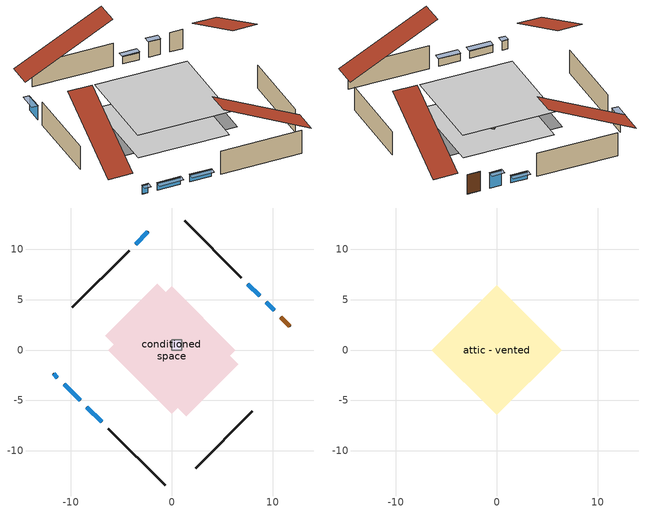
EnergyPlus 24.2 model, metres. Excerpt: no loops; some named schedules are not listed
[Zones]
conditioned space
 floor adiabatic (AdiabaticFloorConstruction): -6.31,0 0,6.31 6.31,0 0,-6.31 z0
 floor foundation (Slab1 construction): -6.58,1.42 -1.42,6.58 6.58,-1.42 1.42,-6.58 z0
 wall outside (AdiabaticWallConstruction 1): 11.72,2.35 10.81,3.27 z0:2.03
 wall outside (AdiabaticWallConstruction): -11.72,-2.35 -11.33,-2.75 z0:0.92; 10.15,3.92 9.36,4.72 z0:1.63; 8.71,5.37 7.56,6.52 / -10.67,-3.41 -9.07,-5.01 / -8.42,-5.66 -6.94,-7.13 z0:0.76; -2.35,11.72 -3.58,10.5 z0:1.47
 wall outside (Wall1 construction): 2.35,-11.72 7.99,-6.09 / -6.29,-7.79 -0.66,-13.42 / -4.23,9.84 -9.86,4.21 / 6.9,7.18 1.27,12.81 z0:2.44
 window (WindowConstruction 4): -11.72,-2.35 -11.33,-2.75 z0:0.91
 window (WindowConstruction 5): 10.15,3.93 9.36,4.72 z0:1.62
 window (WindowConstruction): 8.71,5.37 7.56,6.52 z0:0.76
 window (WindowConstruction 1): -2.35,11.72 -3.58,10.5 z0:1.47
 window (WindowConstruction 2): -10.67,-3.41 -9.07,-5.01 z0:0.76
 window (WindowConstruction 3): -8.42,-5.66 -6.94,-7.13 z0:0.76
 door (Door): 11.72,2.35 10.81,3.27 z0:2.03
 ceiling adiabatic (AdiabaticFloorConstruction): 0,-6.31 6.31,0 0,6.31 -6.31,0 z0
furnace airloop ret air zone
 floor adiabatic (AdiabaticConst): 0,0 0,1 1,1 1,0 z0
 wall adiabatic (AdiabaticConst): 0,1 0,0 1,0 1,1 0,1 z0:1
 ceiling adiabatic (AdiabaticConst): 1,0 1,1 0,1 0,0 z1
attic - vented
 floor to conditioned space (Floor1 construction Reversed): -6.42,0 0,6.42 6.42,0 0,-6.42 z2.44
 roof outside (Roof1 construction): 1.7,-12.38,2.44 -4.38,-6.31,6.73 -6.07,-8,6.73 0,-14.08,2.44; -12.38,-1.7,2.44 -6.31,4.38,6.73 -8,6.07,6.73 -14.08,0,2.44; -1.7,12.38,2.44 4.38,6.31,6.73 6.07,8,6.73 0,14.08,2.44; 12.38,1.7,2.44 6.31,-4.38,6.73 8,-6.07,6.73 14.08,0,2.44
shading: -11.29,-2.78 -11.76,-2.32 -12.19,-2.75 -11.73,-3.21 z0.96; 9.33,4.75 10.19,3.89 10.62,4.32 9.76,5.18 z1.67; 7.52,6.56 8.74,5.34 9.17,5.77 7.95,6.99 z0.81; -3.61,10.47 -2.32,11.76 -2.75,12.19 -4.04,10.9 z1.52; -9.04,-5.04 -10.71,-3.37 -11.14,-3.8 -9.47,-5.47 z0.81; -6.91,-7.17 -8.45,-5.63 -8.88,-6.06 -7.34,-7.6 z0.81
[Building]
Building 1: Terrain=Suburbs
[Site:Location]
Thompson AP_MB: Latitude {deg}=55.8; Longitude {deg}=-97.86; Time Zone {hr}=-6; Elevation {m}=224; Keep Site Location Information=Yes
[Site:GroundTemperature:Shallow]
-8.56342, -11.4689, -11.7016, -10.3228, -4.78765, 0.721716, 5.49804, 8.52372, 8.78077, 6.31989, 1.66536, -3.675
[Site:WaterMainsTemperature]
Calculation Method=Schedule; Temperature Schedule=mains temperature schedule
[Material] Roughness=Rough; Thermal Absorptance=0.9
Name | Thickness {m} | Conductivity {W/m-K} | Density {kg/m3} | Specific Heat {J/kg-K} | Solar Absorptance | Visible Absorptance
asphalt or fiberglass shingles | 0.00635 | 0.162714 | 1121.4 | 1465.45 | 0.84 | 0.84
ceiling loosefill ins | 0.169333 | 0.0480833 | 16.02 | 1046.75 | 0.7 | 0.7
ceiling stud and cavity | 0.1397 | 0.200853 | 65.682 | 1177.47 | 0.7 | 0.7
concrete 4.0 in. | 0.1016 | 1.803125 | 2242.8 | 837.4 | 0.7 | 0.7
door material | 0.04445 | 0.0451087 | 512.64 | 1214.23 | 0.7 | 0.7
floor covering | 0.0127 | 0.0433444 | 54.468 | 1339.84 | 0.6 | 0.6
floor rigid ins; wall rigid ins | 0.512978 | 0.029427 | 32.04 | 1214.23 | 0.7 | 0.7
floor stud and cavity | 0.1397 | 1.75129 | 37.0049 | 1207.88 | 0.7 | 0.7
furniture material conditioned space 1 | 0.1524 | 0.115458 | 640.8 | 1214.23 | 0.6 | 0.6
gypsum board | 0.0127 | 0.160291 | 801 | 837.4 | 0.6 | 0.6
interior vertical ins | 0.025908 | 0.029427 | 32.04 | 1214.23 | 0.7 | 0.7
osb sheathing 0.5 in. | 0.0127 | 0.115458 | 512.64 | 1214.23 | 0.7 | 0.7
osb sheathing 0.75 in. | 0.01905 | 0.115458 | 512.64 | 1214.23 | 0.7 | 0.7
slab rigid ins | 0.0107684 | 0.029427 | 32.04 | 1214.23 | 0.7 | 0.7
wall stud and cavity | 0.1397 | 0.114651 | 139.0536 | 1170.24 | 0.7 | 0.7
wall stud and cavity 1 | 0.0889 | 0.380278 | 52.3479 | 1209.89 | 0.7 | 0.7
wall stud and cavity 2 | 0.0889 | 0.391764 | 83.0341 | 1211.67 | 0.7 | 0.7
wood siding | 0.0254 | 0.102417 | 544.68 | 1172.36 | 0.4 | 0.4
wood siding 1; wood siding 2 | 0.0254 | 0.102417 | 544.68 | 1172.36 | 0.7 | 0.7
[Material:NoMass]
Adiabatic: Roughness=Rough; Thermal Resistance {m2-K/W}=176.1; Thermal Absorptance=0.9; Solar Absorptance=0.7; Visible Absorptance=0.7
[WindowMaterial:SimpleGlazingSystem]
Name | U-Factor {W/m2-K} | Solar Heat Gain Coefficient
WindowMaterial | 2.26382 | 0.58
WindowMaterial 1 | 2.16672 | 0.62
WindowMaterial 2 | 2.24281 | 0.59
WindowMaterial 3 | 2.24735 | 0.59
WindowMaterial 4 | 2.87647 | 0.6
WindowMaterial 5 | 1.20146 | 0.33
[Construction]
AdiabaticConst: Adiabatic
AdiabaticFloorConstruction: floor stud and cavity, floor rigid ins, osb sheathing 0.75 in., floor covering
AdiabaticWallConstruction: wood siding 1, wall rigid ins, wall stud and cavity 1, gypsum board
AdiabaticWallConstruction 1: wood siding 2, wall rigid ins, wall stud and cavity 1, gypsum board
Door: door material
Floor1 construction Reversed: gypsum board, ceiling stud and cavity, ceiling loosefill ins
furniture construction conditioned space 1: furniture material conditioned space 1
PartitionWallConstruction: gypsum board, wall stud and cavity 2, gypsum board
Roof1 construction: asphalt or fiberglass shingles
Slab1 construction: slab rigid ins, concrete 4.0 in.
Wall1 construction: wood siding, osb sheathing 0.5 in., wall stud and cavity, gypsum board
WindowConstruction: WindowMaterial
WindowConstruction 1: WindowMaterial 1
WindowConstruction 2: WindowMaterial 2
WindowConstruction 3: WindowMaterial 3
WindowConstruction 4: WindowMaterial 4
WindowConstruction 5: WindowMaterial 5
[Zone] Multiplier=1
Name | Volume {m3} | Part of Total Floor Area
attic - vented | 55.8528 | Yes
conditioned space | 198.9 | Yes
furnace airloop ret air zone | 1 | No
[Space]
Name | Zone | Volume {m3} | Space Type
attic - vented 1 | attic - vented | 55.8528
conditioned space 1 | conditioned space | 198.9
furnace airloop ret air space | furnace airloop ret air zone |  | Plenum Space Type
[OtherEquipment] Design Level Calculation Method=EquipmentLevel
Name | Fuel Type | Zone or ZoneList or Space or SpaceList | Schedule | Design Level {W} | Fraction Latent | Fraction Radiant | Fraction Lost
furnace airloop_0 RetCondToDZ; furnace airloop_0 SupCondToDZ; furnace airloop_0 SupSensLkToDZ | None | attic - vented 1 | Always On Discrete | 0 | 0 | 0 | 0
furnace airloop_0 SupLatLkToDZ | None | attic - vented 1 | Always On Discrete | 0 | 1 | 0 | 0
clothes dryer 1 | Electricity | conditioned space 1 | clothes dryer schedule | 0 | 0.015 | 0.081 | 0.85
cooking range 1 | Electricity | conditioned space 1 | cooking range schedule | 0 | 0.08 | 0.432 | 0.2
furnace airloop_0 SupCondToLv; furnace airloop_0 SupSensLkToCond; mech vent house fan sensible load | None | conditioned space 1 | Always On Discrete | 0 | 0 | 0 | 0
furnace airloop_0 SupLatLkToCond; mech vent house fan latent load | None | conditioned space 1 | Always On Discrete | 0 | 1 | 0 | 0
general water use latent | None | conditioned space 1 | general water use schedule | 62.594 | 1 | 0 | 0
general water use sensible | None | conditioned space 1 | general water use schedule | -61.6891 | 0 | 0.6 | 0
water heater energy adjustment1 | Electricity | conditioned space 1 | Always On Discrete | 0.01 | 0 | 0 | 1
furnace airloop_0 RetCondToRP; furnace airloop_0 RetSensLkToRP | None | furnace airloop ret air space | Always On Discrete | 0 | 0 | 0 | 0
furnace airloop_0 RetLatLkToRP | None | furnace airloop ret air space | Always On Discrete | 0 | 1 | 0 | 0
[ZoneInfiltration:DesignFlowRate] Schedule=Always On Discrete; Design Flow Rate Calculation Method=Flow/Zone; Design Flow Rate {m3/s}=0
Name | Zone or ZoneList or Space or SpaceList
attic_vented 1 duct leakage imbalance infil flow | attic - vented 1
infil flow; natural vent flow; whole house fan flow | conditioned space 1
[ZoneInfiltration:EffectiveLeakageArea]
infil attic - vented 1: Zone or Space=attic - vented 1; Schedule=Always On Discrete; Effective Air Leakage Area {cm2}=2750; Stack Coefficient=0.000298671; Wind Coefficient=1.16766e-05
[ZoneMixing] Schedule=Always On Continuous; Design Flow Rate Calculation Method=Flow/Zone; Design Flow Rate {m3/s}=0
Name | Zone or Space | Source Zone or Space
furnace airloop_0 ZoneMixCondToDZ mix; whole house fan mix | attic - vented | conditioned space
furnace airloop_0 ZoneMixDZToCond mix | conditioned space | attic - vented
[SurfaceProperty:ExposedFoundationPerimeter]
Slab1: Exposed Perimeter Calculation Method=TotalExposedPerimeter; Total Exposed Perimeter {m}=37.207
[InternalMass] Zone or ZoneList=conditioned space; Space or SpaceList=conditioned space 1
Name | Construction | Surface Area {m2}
furniture mass conditioned space 1 | furniture construction conditioned space 1 | 64.8401
partition wall mass | PartitionWallConstruction | 162.1
[Lights]
interior lighting: Zone or ZoneList or Space or SpaceList=conditioned space 1; Schedule=interior lighting schedule; Design Level Calculation Method=LightingLevel; Lighting Level {W}=343.2; Return Air Fraction=0; Fraction Radiant=0.6; Fraction Visible=0.2; Fraction Replaceable=1
[People]
occupants: Zone or ZoneList or Space or SpaceList=conditioned space 1; Number of People Schedule=occupants schedule; Number of People Calculation Method=People; Number of People=3; Fraction Radiant=0.314171; Sensible Heat Fraction=0.56303; Activity Level Schedule=occupants activity schedule; Carbon Dioxide Generation Rate {m3/s-W}=0; Enable ASHRAE 55 Comfort Warnings=No; Mean Radiant Temperature Calculation Type=EnclosureAveraged
[ElectricEquipment] Zone or ZoneList or Space or SpaceList=conditioned space 1; Design Level Calculation Method=EquipmentLevel
Name | Schedule | Design Level {W} | Fraction Latent | Fraction Radiant | Fraction Lost
clothes dryer | clothes dryer schedule | 140.772 | 0.015 | 0.081 | 0.85
clothes washer | clothes washer schedule | 32.1985 | 0.03 | 0.162 | 0.7
cooking range | cooking range schedule | 215.147 | 0.08 | 0.432 | 0.2
dishwasher | dishwasher schedule | 66.8632 | 0.3 | 0.18 | 0.4
fridge | fridge schedule | 72.9452 | 0 | 0.6 | 0
mech vent house fan | mech vent house fan schedule | 10 | 0 | 0 | 1
mech vent house fan cfis | mech vent house fan cfis schedule | 0 | 0 | 0 | 0
misc plug loads | misc plug loads schedule | 494.7 | 0.045 | 0.513 | 0.1
whole house fan | Always On Discrete | 0 | 0 | 0 | 1
[SpaceList]
Plenum Space Type: furnace airloop ret air space
[AirLoopHVAC:ReturnPlenum]
Air Loop HVAC Return Plenum 1: Zone=furnace airloop ret air zone
[Foundation:Kiva]
Foundation Kiva 1: Initial Indoor Air Temperature {C}=21; Interior Vertical Insulation Material=interior vertical ins; Interior Vertical Insulation Depth {m}=0.1016; Wall Height Above Grade {m}=0.1016; Wall Depth Below Slab {m}=0.2032
[Foundation:Kiva:Settings]
Soil Conductivity {W/m-K}=0.849921; Soil Density {kg/m3}=1842.3; Soil Specific Heat {J/kg-K}=418.7; Ground Solar Absorptivity=0.9; Ground Thermal Absorptivity=0.9; Ground Surface Roughness {m}=0.03; Far-Field Width {m}=40; Deep-Ground Boundary Condition=ZeroFlux; Deep-Ground Depth {m}=40; Minimum Cell Dimension {m}=0.2; Maximum Cell Growth Coefficient=3; Simulation Timestep=Timestep
[Exterior:Lights]
exterior lighting: Schedule=exterior lighting schedule; Design Level {W}=75.6
[EnergyManagementSystem:Sensor] Output:Variable or Output:Meter Index Key=attic - vented
Name | Output:Variable or Output:Meter
furnace_airloop_0_DZ_T_s | Zone Air Temperature
furnace_airloop_0_DZ_W_s | Zone Mean Air Humidity Ratio
[Schedule:Constant]
Name | Hourly Value
Always On Discrete; Always On Continuous; mech vent house fan schedule; mech vent house fan cfis schedule | 1
occupants activity schedule | 117.228
fridge schedule | 0
[Schedule:Day:Interval]
interior lighting schedule day: No, 01:00, 0.108182, 04:00, 0.0901515, 05:00, 0.0991667, 06:00, 0.162273, 07:00, 0.270455, 08:00, 0.342576, 10:00, 0.369621, 11:00, 0.351591, 12:00, 0.333561, 13:00, 0.324545, 14:00, 0.31553, 15:00, 0.333561, 16:00, 0.369621, 17:00, 0.450758, 18:00, 0.585985, 19:00, 0.775303, 20:00, 0.955606, 21:00, 0.991667, 22:00, 0.712197, 23:00, 0.360606, 24:00, 0.162273
interior lighting schedule day 1: No, 01:00, 0.100909, 04:00, 0.0840909, 05:00, 0.0925, 06:00, 0.151364, 07:00, 0.252273, 08:00, 0.319545, 10:00, 0.344773, 11:00, 0.327955, 12:00, 0.311136, 13:00, 0.302727, 14:00, 0.294318, 15:00, 0.311136, 16:00, 0.344773, 17:00, 0.420455, 18:00, 0.546591, 19:00, 0.723182, 20:00, 0.891364, 21:00, 0.925, 22:00, 0.664318, 23:00, 0.336364, 24:00, 0.151364
interior lighting schedule day 2: No, 01:00, 0.0927273, 04:00, 0.0772727, 05:00, 0.085, 06:00, 0.139091, 07:00, 0.231818, 08:00, 0.293636, 10:00, 0.316818, 11:00, 0.301364, 12:00, 0.285909, 13:00, 0.278182, 14:00, 0.270455, 15:00, 0.285909, 16:00, 0.316818, 17:00, 0.386364, 18:00, 0.502273, 19:00, 0.664545, 20:00, 0.819091, 21:00, 0.85, 22:00, 0.610455, 23:00, 0.309091, 24:00, 0.139091
interior lighting schedule default day; clothes dryer schedule default day; cooking range schedule default day; general water use schedule default day: No, 24:00, 0
clothes dryer schedule day: No, 01:00, 0.123457, 02:00, 0.0740741, 03:00, 0.0493827, 04:00, 0.0246914, 05:00, 0.0493827, 06:00, 0.0740741, 07:00, 0.197531, 08:00, 0.395062, 09:00, 0.592593, 10:00, 0.839506, 11:00, 0.962963, 12:00, 1, 13:00, 0.91358, 14:00, 0.82716, 15:00, 0.716049, 16:00, 0.753086, 17:00, 0.679012, 18:00, 0.666667, 20:00, 0.62963, 21:00, 0.641975, 22:00, 0.666667, 23:00, 0.54321, 24:00, 0.296296
cooking range schedule day: No, 05:00, 0.0597015, 06:00, 0.11194, 07:00, 0.171642, 08:00, 0.291045, 11:00, 0.343284, 12:00, 0.402985, 13:00, 0.462687, 14:00, 0.343284, 15:00, 0.291045, 16:00, 0.402985, 17:00, 0.567164, 18:00, 1, 19:00, 0.850746, 20:00, 0.432836, 21:00, 0.291045, 22:00, 0.231343, 23:00, 0.171642, 24:00, 0.11194
general water use schedule day: No, 01:00, 0.315068, 03:00, 0.287671, 04:00, 0.342466, 05:00, 0.369863, 06:00, 0.520548, 07:00, 0.60274, 08:00, 0.534247, 10:00, 0.506849, 11:00, 0.465753, 14:00, 0.479452, 15:00, 0.534247, 16:00, 0.589041, 17:00, 0.69863, 18:00, 0.876712, 19:00, 0.890411, 20:00, 0.986301, 21:00, 1, 22:00, 0.863014, 23:00, 0.616438, 24:00, 0.465753
[Schedule:Week:Daily]
interior lighting schedule Week Rule - Jan1-Jan27: interior lighting schedule day, interior lighting schedule day, interior lighting schedule day, interior lighting schedule day, interior lighting schedule day, interior lighting schedule day, interior lighting schedule day, interior lighting schedule default day, interior lighting schedule default day, interior lighting schedule default day, interior lighting schedule default day, interior lighting schedule default day
interior lighting schedule Week Rule - Jan28-Feb3: interior lighting schedule day, interior lighting schedule day, interior lighting schedule day, interior lighting schedule day, interior lighting schedule day 1, interior lighting schedule day 1, interior lighting schedule day 1, interior lighting schedule default day, interior lighting schedule default day, interior lighting schedule default day, interior lighting schedule default day, interior lighting schedule default day
interior lighting schedule Week Rule - Feb4-Feb24: interior lighting schedule day 1, interior lighting schedule day 1, interior lighting schedule day 1, interior lighting schedule day 1, interior lighting schedule day 1, interior lighting schedule day 1, interior lighting schedule day 1, interior lighting schedule default day, interior lighting schedule default day, interior lighting schedule default day, interior lighting schedule default day, interior lighting schedule default day
interior lighting schedule Week Rule - Feb25-Mar3: interior lighting schedule day 1, interior lighting schedule day 1, interior lighting schedule day 1, interior lighting schedule day 1, interior lighting schedule day 2, interior lighting schedule day 2, interior lighting schedule day 2, interior lighting schedule default day, interior lighting schedule default day, interior lighting schedule default day, interior lighting schedule default day, interior lighting schedule default day
interior lighting schedule Week Rule - Mar4-Mar31: interior lighting schedule day 2, interior lighting schedule day 2, interior lighting schedule day 2, interior lighting schedule day 2, interior lighting schedule day 2, interior lighting schedule day 2, interior lighting schedule day 2, interior lighting schedule default day, interior lighting schedule default day, interior lighting schedule default day, interior lighting schedule default day, interior lighting schedule default day
interior lighting schedule Week Rule - Apr1-Apr28: interior lighting schedule day 3, interior lighting schedule day 3, interior lighting schedule day 3, interior lighting schedule day 3, interior lighting schedule day 3, interior lighting schedule day 3, interior lighting schedule day 3, interior lighting schedule default day, interior lighting schedule default day, interior lighting schedule default day, interior lighting schedule default day, interior lighting schedule default day
interior lighting schedule Week Rule - Apr29-May5: interior lighting schedule day 3, interior lighting schedule day 3, interior lighting schedule day 4, interior lighting schedule day 4, interior lighting schedule day 4, interior lighting schedule day 4, interior lighting schedule day 4, interior lighting schedule default day, interior lighting schedule default day, interior lighting schedule default day, interior lighting schedule default day, interior lighting schedule default day
interior lighting schedule Week Rule - May6-May26: interior lighting schedule day 4, interior lighting schedule day 4, interior lighting schedule day 4, interior lighting schedule day 4, interior lighting schedule day 4, interior lighting schedule day 4, interior lighting schedule day 4, interior lighting schedule default day, interior lighting schedule default day, interior lighting schedule default day, interior lighting schedule default day, interior lighting schedule default day
interior lighting schedule Week Rule - May27-Jun2: interior lighting schedule day 4, interior lighting schedule day 4, interior lighting schedule day 4, interior lighting schedule day 4, interior lighting schedule day 4, interior lighting schedule day 5, interior lighting schedule day 5, interior lighting schedule default day, interior lighting schedule default day, interior lighting schedule default day, interior lighting schedule default day, interior lighting schedule default day
interior lighting schedule Week Rule - Jun3-Jun30: interior lighting schedule day 5, interior lighting schedule day 5, interior lighting schedule day 5, interior lighting schedule day 5, interior lighting schedule day 5, interior lighting schedule day 5, interior lighting schedule day 5, interior lighting schedule default day, interior lighting schedule default day, interior lighting schedule default day, interior lighting schedule default day, interior lighting schedule default day
interior lighting schedule Week Rule - Jul1-Jul28: interior lighting schedule day 6, interior lighting schedule day 6, interior lighting schedule day 6, interior lighting schedule day 6, interior lighting schedule day 6, interior lighting schedule day 6, interior lighting schedule day 6, interior lighting schedule default day, interior lighting schedule default day, interior lighting schedule default day, interior lighting schedule default day, interior lighting schedule default day
interior lighting schedule Week Rule - Jul29-Aug4: interior lighting schedule day 6, interior lighting schedule day 6, interior lighting schedule day 6, interior lighting schedule day 7, interior lighting schedule day 7, interior lighting schedule day 7, interior lighting schedule day 7, interior lighting schedule default day, interior lighting schedule default day, interior lighting schedule default day, interior lighting schedule default day, interior lighting schedule default day
interior lighting schedule Week Rule - Aug5-Aug25: interior lighting schedule day 7, interior lighting schedule day 7, interior lighting schedule day 7, interior lighting schedule day 7, interior lighting schedule day 7, interior lighting schedule day 7, interior lighting schedule day 7, interior lighting schedule default day, interior lighting schedule default day, interior lighting schedule default day, interior lighting schedule default day, interior lighting schedule default day
interior lighting schedule Week Rule - Aug26-Sep1: interior lighting schedule day 7, interior lighting schedule day 7, interior lighting schedule day 7, interior lighting schedule day 7, interior lighting schedule day 7, interior lighting schedule day 7, interior lighting schedule day 8, interior lighting schedule default day, interior lighting schedule default day, interior lighting schedule default day, interior lighting schedule default day, interior lighting schedule default day
interior lighting schedule Week Rule - Sep2-Sep29: interior lighting schedule day 8, interior lighting schedule day 8, interior lighting schedule day 8, interior lighting schedule day 8, interior lighting schedule day 8, interior lighting schedule day 8, interior lighting schedule day 8, interior lighting schedule default day, interior lighting schedule default day, interior lighting schedule default day, interior lighting schedule default day, interior lighting schedule default day
interior lighting schedule Week Rule - Sep30-Oct6: interior lighting schedule day 8, interior lighting schedule day 9, interior lighting schedule day 9, interior lighting schedule day 9, interior lighting schedule day 9, interior lighting schedule day 9, interior lighting schedule day 9, interior lighting schedule default day, interior lighting schedule default day, interior lighting schedule default day, interior lighting schedule default day, interior lighting schedule default day
interior lighting schedule Week Rule - Oct7-Oct27: interior lighting schedule day 9, interior lighting schedule day 9, interior lighting schedule day 9, interior lighting schedule day 9, interior lighting schedule day 9, interior lighting schedule day 9, interior lighting schedule day 9, interior lighting schedule default day, interior lighting schedule default day, interior lighting schedule default day, interior lighting schedule default day, interior lighting schedule default day
interior lighting schedule Week Rule - Oct28-Nov3: interior lighting schedule day 9, interior lighting schedule day 9, interior lighting schedule day 9, interior lighting schedule day 9, interior lighting schedule day 10, interior lighting schedule day 10, interior lighting schedule day 10, interior lighting schedule default day, interior lighting schedule default day, interior lighting schedule default day, interior lighting schedule default day, interior lighting schedule default day
interior lighting schedule Week Rule - Nov4-Nov24: interior lighting schedule day 10, interior lighting schedule day 10, interior lighting schedule day 10, interior lighting schedule day 10, interior lighting schedule day 10, interior lighting schedule day 10, interior lighting schedule day 10, interior lighting schedule default day, interior lighting schedule default day, interior lighting schedule default day, interior lighting schedule default day, interior lighting schedule default day
interior lighting schedule Week Rule - Nov25-Dec1: interior lighting schedule day 10, interior lighting schedule day 10, interior lighting schedule day 10, interior lighting schedule day 10, interior lighting schedule day 10, interior lighting schedule day 10, interior lighting schedule day 11, interior lighting schedule default day, interior lighting schedule default day, interior lighting schedule default day, interior lighting schedule default day, interior lighting schedule default day
interior lighting schedule Week Rule - Dec2-Dec31: interior lighting schedule day 11, interior lighting schedule day 11, interior lighting schedule day 11, interior lighting schedule day 11, interior lighting schedule day 11, interior lighting schedule day 11, interior lighting schedule day 11, interior lighting schedule default day, interior lighting schedule default day, interior lighting schedule default day, interior lighting schedule default day, interior lighting schedule default day
occupants schedule Week Rule - Jan1-Dec31: occupants schedule day, occupants schedule day, occupants schedule day, occupants schedule day, occupants schedule day, occupants schedule day, occupants schedule day, occupants schedule default day, occupants schedule default day, occupants schedule default day, occupants schedule default day, occupants schedule default day
clothes dryer schedule Week Rule - Jan1-Dec31: clothes dryer schedule day, clothes dryer schedule day, clothes dryer schedule day, clothes dryer schedule day, clothes dryer schedule day, clothes dryer schedule day, clothes dryer schedule day, clothes dryer schedule default day, clothes dryer schedule default day, clothes dryer schedule default day, clothes dryer schedule default day, clothes dryer schedule default day
clothes washer schedule Week Rule - Jan1-Dec31: clothes washer schedule day, clothes washer schedule day, clothes washer schedule day, clothes washer schedule day, clothes washer schedule day, clothes washer schedule day, clothes washer schedule day, clothes washer schedule default day, clothes washer schedule default day, clothes washer schedule default day, clothes washer schedule default day, clothes washer schedule default day
cooking range schedule Week Rule - Jan1-Dec31: cooking range schedule day, cooking range schedule day, cooking range schedule day, cooking range schedule day, cooking range schedule day, cooking range schedule day, cooking range schedule day, cooking range schedule default day, cooking range schedule default day, cooking range schedule default day, cooking range schedule default day, cooking range schedule default day
dishwasher schedule Week Rule - Jan1-Dec31: dishwasher schedule day, dishwasher schedule day, dishwasher schedule day, dishwasher schedule day, dishwasher schedule day, dishwasher schedule day, dishwasher schedule day, dishwasher schedule default day, dishwasher schedule default day, dishwasher schedule default day, dishwasher schedule default day, dishwasher schedule default day
misc plug loads schedule Week Rule - Jan1-Dec31: misc plug loads schedule day, misc plug loads schedule day, misc plug loads schedule day, misc plug loads schedule day, misc plug loads schedule day, misc plug loads schedule day, misc plug loads schedule day, misc plug loads schedule default day, misc plug loads schedule default day, misc plug loads schedule default day, misc plug loads schedule default day, misc plug loads schedule default day
general water use schedule Week Rule - Jan1-Dec31: general water use schedule day, general water use schedule day, general water use schedule day, general water use schedule day, general water use schedule day, general water use schedule day, general water use schedule day, general water use schedule default day, general water use schedule default day, general water use schedule default day, general water use schedule default day, general water use schedule default day
exterior lighting schedule Week Rule - Jan1-Jan27: exterior lighting schedule day, exterior lighting schedule day, exterior lighting schedule day, exterior lighting schedule day, exterior lighting schedule day, exterior lighting schedule day, exterior lighting schedule day, exterior lighting schedule default day, exterior lighting schedule default day, exterior lighting schedule default day, exterior lighting schedule default day, exterior lighting schedule default day
exterior lighting schedule Week Rule - Jan28-Feb3: exterior lighting schedule day, exterior lighting schedule day, exterior lighting schedule day, exterior lighting schedule day, exterior lighting schedule day 1, exterior lighting schedule day 1, exterior lighting schedule day 1, exterior lighting schedule default day, exterior lighting schedule default day, exterior lighting schedule default day, exterior lighting schedule default day, exterior lighting schedule default day
exterior lighting schedule Week Rule - Feb4-Feb24: exterior lighting schedule day 1, exterior lighting schedule day 1, exterior lighting schedule day 1, exterior lighting schedule day 1, exterior lighting schedule day 1, exterior lighting schedule day 1, exterior lighting schedule day 1, exterior lighting schedule default day, exterior lighting schedule default day, exterior lighting schedule default day, exterior lighting schedule default day, exterior lighting schedule default day
exterior lighting schedule Week Rule - Feb25-Mar3: exterior lighting schedule day 1, exterior lighting schedule day 1, exterior lighting schedule day 1, exterior lighting schedule day 1, exterior lighting schedule day 2, exterior lighting schedule day 2, exterior lighting schedule day 2, exterior lighting schedule default day, exterior lighting schedule default day, exterior lighting schedule default day, exterior lighting schedule default day, exterior lighting schedule default day
exterior lighting schedule Week Rule - Mar4-Mar31: exterior lighting schedule day 2, exterior lighting schedule day 2, exterior lighting schedule day 2, exterior lighting schedule day 2, exterior lighting schedule day 2, exterior lighting schedule day 2, exterior lighting schedule day 2, exterior lighting schedule default day, exterior lighting schedule default day, exterior lighting schedule default day, exterior lighting schedule default day, exterior lighting schedule default day
exterior lighting schedule Week Rule - Apr1-Apr28: exterior lighting schedule day 3, exterior lighting schedule day 3, exterior lighting schedule day 3, exterior lighting schedule day 3, exterior lighting schedule day 3, exterior lighting schedule day 3, exterior lighting schedule day 3, exterior lighting schedule default day, exterior lighting schedule default day, exterior lighting schedule default day, exterior lighting schedule default day, exterior lighting schedule default day
exterior lighting schedule Week Rule - Apr29-May5: exterior lighting schedule day 3, exterior lighting schedule day 3, exterior lighting schedule day 4, exterior lighting schedule day 4, exterior lighting schedule day 4, exterior lighting schedule day 4, exterior lighting schedule day 4, exterior lighting schedule default day, exterior lighting schedule default day, exterior lighting schedule default day, exterior lighting schedule default day, exterior lighting schedule default day
exterior lighting schedule Week Rule - May6-May26: exterior lighting schedule day 4, exterior lighting schedule day 4, exterior lighting schedule day 4, exterior lighting schedule day 4, exterior lighting schedule day 4, exterior lighting schedule day 4, exterior lighting schedule day 4, exterior lighting schedule default day, exterior lighting schedule default day, exterior lighting schedule default day, exterior lighting schedule default day, exterior lighting schedule default day
exterior lighting schedule Week Rule - May27-Jun2: exterior lighting schedule day 4, exterior lighting schedule day 4, exterior lighting schedule day 4, exterior lighting schedule day 4, exterior lighting schedule day 4, exterior lighting schedule day 5, exterior lighting schedule day 5, exterior lighting schedule default day, exterior lighting schedule default day, exterior lighting schedule default day, exterior lighting schedule default day, exterior lighting schedule default day
exterior lighting schedule Week Rule - Jun3-Jun30: exterior lighting schedule day 5, exterior lighting schedule day 5, exterior lighting schedule day 5, exterior lighting schedule day 5, exterior lighting schedule day 5, exterior lighting schedule day 5, exterior lighting schedule day 5, exterior lighting schedule default day, exterior lighting schedule default day, exterior lighting schedule default day, exterior lighting schedule default day, exterior lighting schedule default day
exterior lighting schedule Week Rule - Jul1-Jul28: exterior lighting schedule day 6, exterior lighting schedule day 6, exterior lighting schedule day 6, exterior lighting schedule day 6, exterior lighting schedule day 6, exterior lighting schedule day 6, exterior lighting schedule day 6, exterior lighting schedule default day, exterior lighting schedule default day, exterior lighting schedule default day, exterior lighting schedule default day, exterior lighting schedule default day
exterior lighting schedule Week Rule - Jul29-Aug4: exterior lighting schedule day 6, exterior lighting schedule day 6, exterior lighting schedule day 6, exterior lighting schedule day 7, exterior lighting schedule day 7, exterior lighting schedule day 7, exterior lighting schedule day 7, exterior lighting schedule default day, exterior lighting schedule default day, exterior lighting schedule default day, exterior lighting schedule default day, exterior lighting schedule default day
exterior lighting schedule Week Rule - Aug5-Aug25: exterior lighting schedule day 7, exterior lighting schedule day 7, exterior lighting schedule day 7, exterior lighting schedule day 7, exterior lighting schedule day 7, exterior lighting schedule day 7, exterior lighting schedule day 7, exterior lighting schedule default day, exterior lighting schedule default day, exterior lighting schedule default day, exterior lighting schedule default day, exterior lighting schedule default day
exterior lighting schedule Week Rule - Aug26-Sep1: exterior lighting schedule day 7, exterior lighting schedule day 7, exterior lighting schedule day 7, exterior lighting schedule day 7, exterior lighting schedule day 7, exterior lighting schedule day 7, exterior lighting schedule day 8, exterior lighting schedule default day, exterior lighting schedule default day, exterior lighting schedule default day, exterior lighting schedule default day, exterior lighting schedule default day
exterior lighting schedule Week Rule - Sep2-Sep29: exterior lighting schedule day 8, exterior lighting schedule day 8, exterior lighting schedule day 8, exterior lighting schedule day 8, exterior lighting schedule day 8, exterior lighting schedule day 8, exterior lighting schedule day 8, exterior lighting schedule default day, exterior lighting schedule default day, exterior lighting schedule default day, exterior lighting schedule default day, exterior lighting schedule default day
exterior lighting schedule Week Rule - Sep30-Oct6: exterior lighting schedule day 8, exterior lighting schedule day 9, exterior lighting schedule day 9, exterior lighting schedule day 9, exterior lighting schedule day 9, exterior lighting schedule day 9, exterior lighting schedule day 9, exterior lighting schedule default day, exterior lighting schedule default day, exterior lighting schedule default day, exterior lighting schedule default day, exterior lighting schedule default day
exterior lighting schedule Week Rule - Oct7-Oct27: exterior lighting schedule day 9, exterior lighting schedule day 9, exterior lighting schedule day 9, exterior lighting schedule day 9, exterior lighting schedule day 9, exterior lighting schedule day 9, exterior lighting schedule day 9, exterior lighting schedule default day, exterior lighting schedule default day, exterior lighting schedule default day, exterior lighting schedule default day, exterior lighting schedule default day
exterior lighting schedule Week Rule - Oct28-Nov3: exterior lighting schedule day 9, exterior lighting schedule day 9, exterior lighting schedule day 9, exterior lighting schedule day 9, exterior lighting schedule day 10, exterior lighting schedule day 10, exterior lighting schedule day 10, exterior lighting schedule default day, exterior lighting schedule default day, exterior lighting schedule default day, exterior lighting schedule default day, exterior lighting schedule default day
exterior lighting schedule Week Rule - Nov4-Nov24: exterior lighting schedule day 10, exterior lighting schedule day 10, exterior lighting schedule day 10, exterior lighting schedule day 10, exterior lighting schedule day 10, exterior lighting schedule day 10, exterior lighting schedule day 10, exterior lighting schedule default day, exterior lighting schedule default day, exterior lighting schedule default day, exterior lighting schedule default day, exterior lighting schedule default day
exterior lighting schedule Week Rule - Nov25-Dec1: exterior lighting schedule day 10, exterior lighting schedule day 10, exterior lighting schedule day 10, exterior lighting schedule day 10, exterior lighting schedule day 10, exterior lighting schedule day 10, exterior lighting schedule day 11, exterior lighting schedule default day, exterior lighting schedule default day, exterior lighting schedule default day, exterior lighting schedule default day, exterior lighting schedule default day
exterior lighting schedule Week Rule - Dec2-Dec31: exterior lighting schedule day 11, exterior lighting schedule day 11, exterior lighting schedule day 11, exterior lighting schedule day 11, exterior lighting schedule day 11, exterior lighting schedule day 11, exterior lighting schedule day 11, exterior lighting schedule default day, exterior lighting schedule default day, exterior lighting schedule default day, exterior lighting schedule default day, exterior lighting schedule default day
[Schedule:Year]
interior lighting schedule: interior lighting schedule Week Rule - Jan1-Jan27, 1, 1, 1, 27, interior lighting schedule Week Rule - Jan28-Feb3, 1, 28, 2, 3, interior lighting schedule Week Rule - Feb4-Feb24, 2, 4, 2, 24, interior lighting schedule Week Rule - Feb25-Mar3, 2, 25, 3, 3, interior lighting schedule Week Rule - Mar4-Mar31, 3, 4, 3, 31, interior lighting schedule Week Rule - Apr1-Apr28, 4, 1, 4, 28, interior lighting schedule Week Rule - Apr29-May5, 4, 29, 5, 5, interior lighting schedule Week Rule - May6-May26, 5, 6, 5, 26, interior lighting schedule Week Rule - May27-Jun2, 5, 27, 6, 2, interior lighting schedule Week Rule - Jun3-Jun30, 6, 3, 6, 30, interior lighting schedule Week Rule - Jul1-Jul28, 7, 1, 7, 28, interior lighting schedule Week Rule - Jul29-Aug4, 7, 29, 8, 4, interior lighting schedule Week Rule - Aug5-Aug25, 8, 5, 8, 25, interior lighting schedule Week Rule - Aug26-Sep1, 8, 26, 9, 1, interior lighting schedule Week Rule - Sep2-Sep29, 9, 2, 9, 29, interior lighting schedule Week Rule - Sep30-Oct6, 9, 30, 10, 6, interior lighting schedule Week Rule - Oct7-Oct27, 10, 7, 10, 27, interior lighting schedule Week Rule - Oct28-Nov3, 10, 28, 11, 3, interior lighting schedule Week Rule - Nov4-Nov24, 11, 4, 11, 24, interior lighting schedule Week Rule - Nov25-Dec1, 11, 25, 12, 1, interior lighting schedule Week Rule - Dec2-Dec31, 12, 2, 12, 31
occupants schedule: occupants schedule Week Rule - Jan1-Dec31, 1, 1, 12, 31
clothes dryer schedule: clothes dryer schedule Week Rule - Jan1-Dec31, 1, 1, 12, 31
clothes washer schedule: clothes washer schedule Week Rule - Jan1-Dec31, 1, 1, 12, 31
cooking range schedule: cooking range schedule Week Rule - Jan1-Dec31, 1, 1, 12, 31
dishwasher schedule: dishwasher schedule Week Rule - Jan1-Dec31, 1, 1, 12, 31
misc plug loads schedule: misc plug loads schedule Week Rule - Jan1-Dec31, 1, 1, 12, 31
general water use schedule: general water use schedule Week Rule - Jan1-Dec31, 1, 1, 12, 31
exterior lighting schedule: exterior lighting schedule Week Rule - Jan1-Jan27, 1, 1, 1, 27, exterior lighting schedule Week Rule - Jan28-Feb3, 1, 28, 2, 3, exterior lighting schedule Week Rule - Feb4-Feb24, 2, 4, 2, 24, exterior lighting schedule Week Rule - Feb25-Mar3, 2, 25, 3, 3, exterior lighting schedule Week Rule - Mar4-Mar31, 3, 4, 3, 31, exterior lighting schedule Week Rule - Apr1-Apr28, 4, 1, 4, 28, exterior lighting schedule Week Rule - Apr29-May5, 4, 29, 5, 5, exterior lighting schedule Week Rule - May6-May26, 5, 6, 5, 26, exterior lighting schedule Week Rule - May27-Jun2, 5, 27, 6, 2, exterior lighting schedule Week Rule - Jun3-Jun30, 6, 3, 6, 30, exterior lighting schedule Week Rule - Jul1-Jul28, 7, 1, 7, 28, exterior lighting schedule Week Rule - Jul29-Aug4, 7, 29, 8, 4, exterior lighting schedule Week Rule - Aug5-Aug25, 8, 5, 8, 25, exterior lighting schedule Week Rule - Aug26-Sep1, 8, 26, 9, 1, exterior lighting schedule Week Rule - Sep2-Sep29, 9, 2, 9, 29, exterior lighting schedule Week Rule - Sep30-Oct6, 9, 30, 10, 6, exterior lighting schedule Week Rule - Oct7-Oct27, 10, 7, 10, 27, exterior lighting schedule Week Rule - Oct28-Nov3, 10, 28, 11, 3, exterior lighting schedule Week Rule - Nov4-Nov24, 11, 4, 11, 24, exterior lighting schedule Week Rule - Nov25-Dec1, 11, 25, 12, 1, exterior lighting schedule Week Rule - Dec2-Dec31, 12, 2, 12, 31
[Schedule:Compact]
mains temperature schedule: Through: 01/01, For: AllDays, Until: 24:00, 0, Through: 01/02, For: AllDays, Until: 24:00, 0, Through: 01/03, For: AllDays, Until: 24:00, 0, Through: 01/04, For: AllDays, Until: 24:00, 0, Through: 01/05, For: AllDays, Until: 24:00, 0, Through: 01/06, For: AllDays, Until: 24:00, 0, Through: 01/07, For: AllDays, Until: 24:00, 0, Through: 01/08, For: AllDays, Until: 24:00, 0, Through: 01/09, For: AllDays, Until: 24:00, 0, Through: 01/10, For: AllDays, Until: 24:00, 0, Through: 01/11, For: AllDays, Until: 24:00, 0, Through: 01/12, For: AllDays, Until: 24:00, 0, Through: 01/13, For: AllDays, Until: 24:00, 0, Through: 01/14, For: AllDays, Until: 24:00, 0, Through: 01/15, For: AllDays, Until: 24:00, 0, Through: 01/16, For: AllDays, Until: 24:00, 0, Through: 01/17, For: AllDays, Until: 24:00, 0, Through: 01/18, For: AllDays, Until: 24:00, 0, Through: 01/19, For: AllDays, Until: 24:00, 0, Through: 01/20, For: AllDays, Until: 24:00, 0, Through: 01/21, For: AllDays, Until: 24:00, 0, Through: 01/22, For: AllDays, Until: 24:00, 0, Through: 01/23, For: AllDays, Until: 24:00, 0, Through: 01/24, For: AllDays, Until: 24:00, 0, Through: 01/25, For: AllDays, Until: 24:00, 0, Through: 01/26, For: AllDays, Until: 24:00, 0, Through: 01/27, For: AllDays, Until: 24:00, 0, Through: 01/28, For: AllDays, Until: 24:00, 0, Through: 01/29, For: AllDays, Until: 24:00, 0, Through: 01/30, For: AllDays, Until: 24:00, 0, Through: 01/31, For: AllDays, Until: 24:00, 0, Through: 02/01, For: AllDays, Until: 24:00, 0, Through: 02/02, For: AllDays, Until: 24:00, 0, Through: 02/03, For: AllDays, Until: 24:00, 0, Through: 02/04, For: AllDays, Until: 24:00, 0, Through: 02/05, For: AllDays, Until: 24:00, 0, Through: 02/06, For: AllDays, Until: 24:00, 0, Through: 02/07, For: AllDays, Until: 24:00, 0, Through: 02/08, For: AllDays, Until: 24:00, 0, Through: 02/09, For: AllDays, Until: 24:00, 0, Through: 02/10, For: AllDays, Until: 24:00, 0, Through: 02/11, For: AllDays, Until: 24:00, 0, Through: 02/12, For: AllDays, Until: 24:00, 0, Through: 02/13, For: AllDays, Until: 24:00, 0, Through: 02/14, For: AllDays, Until: 24:00, 0, Through: 02/15, For: AllDays, Until: 24:00, 0, Through: 02/16, For: AllDays, Until: 24:00, 0, Through: 02/17, For: AllDays, Until: 24:00, 0, Through: 02/18, For: AllDays, Until: 24:00, 0, Through: 02/19, For: AllDays, Until: 24:00, 0, Through: 02/20, For: AllDays, Until: 24:00, 0, Through: 02/21, For: AllDays, Until: 24:00, 0, Through: 02/22, For: AllDays, Until: 24:00, 0, Through: 02/23, For: AllDays, Until: 24:00, 0, Through: 02/24, For: AllDays, Until: 24:00, 0, Through: 02/25, For: AllDays, Until: 24:00, 0, Through: 02/26, For: AllDays, Until: 24:00, 0, Through: 02/27, For: AllDays, Until: 24:00, 0, Through: 02/28, For: AllDays, Until: 24:00, 0, Through: 03/01, For: AllDays, Until: 24:00, 0, Through: 03/02, For: AllDays, Until: 24:00, 0, Through: 03/03, For: AllDays, Until: 24:00, 0, Through: 03/04, For: AllDays, Until: 24:00, 0, Through: 03/05, For: AllDays, Until: 24:00, 0, Through: 03/06, For: AllDays, Until: 24:00, 0, Through: 03/07, For: AllDays, Until: 24:00, 0, Through: 03/08, For: AllDays, Until: 24:00, 0, Through: 03/09, For: AllDays, Until: 24:00, 0, Through: 03/10, For: AllDays, Until: 24:00, 0, Through: 03/11, For: AllDays, Until: 24:00, 0, Through: 03/12, For: AllDays, Until: 24:00, 0, Through: 03/13, For: AllDays, Until: 24:00, 0, Through: 03/14, For: AllDays, Until: 24:00, 0, Through: 03/15, For: AllDays, Until: 24:00, 0, Through: 03/16, For: AllDays, Until: 24:00, 0, Through: 03/17, For: AllDays, Until: 24:00, 0, Through: 03/18, For: AllDays, Until: 24:00, 0, Through: 03/19, For: AllDays, Until: 24:00, 0, Through: 03/20, For: AllDays, Until: 24:00, 0, Through: 03/21, For: AllDays, Until: 24:00, 0, Through: 03/22, For: AllDays, Until: 24:00, 0, Through: 03/23, For: AllDays, Until: 24:00, 0, Through: 03/24, For: AllDays, Until: 24:00, 0, Through: 03/25, For: AllDays, Until: 24:00, 0, Through: 03/26, For: AllDays, Until: 24:00, 0, Through: 03/27, For: AllDays, Until: 24:00, 0, Through: 03/28, For: AllDays, Until: 24:00, 0, Through: 03/29, For: AllDays, Until: 24:00, 0, Through: 03/30, For: AllDays, Until: 24:00, 0, Through: 03/31, For: AllDays, Until: 24:00, 0, Through: 04/01, For: AllDays, Until: 24:00, 0, Through: 04/02, For: AllDays, Until: 24:00, 0, Through: 04/03, For: AllDays, Until: 24:00, 0, Through: 04/04, For: AllDays, Until: 24:00, 0, Through: 04/05, For: AllDays, Until: 24:00, 0, Through: 04/06, For: AllDays, Until: 24:00, 0, Through: 04/07, For: AllDays, Until: 24:00, 0, Through: 04/08, For: AllDays, Until: 24:00, 0, Through: 04/09, For: AllDays, Until: 24:00, 0, Through: 04/10, For: AllDays, Until: 24:00, 0, Through: 04/11, For: AllDays, Until: 24:00, 0, Through: 04/12, For: AllDays, Until: 24:00, 0, Through: 04/13, For: AllDays, Until: 24:00, 0, Through: 04/14, For: AllDays, Until: 24:00, 0, Through: 04/15, For: AllDays, Until: 24:00, 0, Through: 04/16, For: AllDays, Until: 24:00, 0, Through: 04/17, For: AllDays, Until: 24:00, 0, Through: 04/18, For: AllDays, Until: 24:00, 0, Through: 04/19, For: AllDays, Until: 24:00, 0, Through: 04/20, For: AllDays, Until: 24:00, 0, Through: 04/21, For: AllDays, Until: 24:00, 0, Through: 04/22, For: AllDays, Until: 24:00, 0, Through: 04/23, For: AllDays, Until: 24:00, 0, Through: 04/24, For: AllDays, Until: 24:00, 0, Through: 04/25, For: AllDays, Until: 24:00, 0, Through: 04/26, For: AllDays, Until: 24:00, 0, Through: 04/27, For: AllDays, Until: 24:00, 0, Through: 04/28, For: AllDays, Until: 24:00, 0, Through: 04/29, For: AllDays, Until: 24:00, 0, Through: 04/30, For: AllDays, Until: 24:00, 0, Through: 05/01, For: AllDays, Until: 24:00, 0, Through: 05/02, For: AllDays, Until: 24:00, 0, Through: 05/03, For: AllDays, Until: 24:00, 0, Through: 05/04, For: AllDays, Until: 24:00, 0, Through: 05/05, For: AllDays, Until: 24:00, 0, Through: 05/06, For: AllDays, Until: 24:00, 0, Through: 05/07, For: AllDays, Until: 24:00, 0, Through: 05/08, For: AllDays, Until: 24:00, 0, Through: 05/09, For: AllDays, Until: 24:00, 0, Through: 05/10, For: AllDays, Until: 24:00, 0, Through: 05/11, For: AllDays, Until: 24:00, 0, Through: 05/12, For: AllDays, Until: 24:00, 0, Through: 05/13, For: AllDays, Until: 24:00, 0, Through: 05/14, For: AllDays, Until: 24:00, 0, Through: 05/15, For: AllDays, Until: 24:00, 0.0177778, Through: 05/16, For: AllDays, Until: 24:00, 0.095, Through: 05/17, For: AllDays, Until: 24:00, 0.172222, Through: 05/18, For: AllDays, Until: 24:00, 0.25, Through: 05/19, For: AllDays, Until: 24:00, 0.328333, Through: 05/20, For: AllDays, Until: 24:00, 0.406667, Through: 05/21, For: AllDays, Until: 24:00, 0.486111, Through: 05/22, For: AllDays, Until: 24:00, 0.565556, Through: 05/23, For: AllDays, Until: 24:00, 0.645, Through: 05/24, For: AllDays, Until: 24:00, 0.725, Through: 05/25, For: AllDays, Until: 24:00, 0.805556, Through: 05/26, For: AllDays, Until: 24:00, 0.886111, Through: 05/27, For: AllDays, Until: 24:00, 0.967222, Through: 05/28, For: AllDays, Until: 24:00, 1.04833, Through: 05/29, For: AllDays, Until: 24:00, 1.12944, Through: 05/30, For: AllDays, Until: 24:00, 1.21111, Through: 05/31, For: AllDays, Until: 24:00, 1.29278, Through: 06/01, For: AllDays, Until: 24:00, 1.37444, Through: 06/02, For: AllDays, Until: 24:00, 1.45611, Through: 06/03, For: AllDays, Until: 24:00, 1.53833, Through: 06/04, For: AllDays, Until: 24:00, 1.62, Through: 06/05, For: AllDays, Until: 24:00, 1.70222, Through: 06/06, For: AllDays, Until: 24:00, 1.78389, Through: 06/07, For: AllDays, Until: 24:00, 1.86611, Through: 06/08, For: AllDays, Until: 24:00, 1.94833, Through: 06/09, For: AllDays, Until: 24:00, 2.03, Through: 06/10, For: AllDays, Until: 24:00, 2.11167, Through: 06/11, For: AllDays, Until: 24:00, 2.19333, Through: 06/12, For: AllDays, Until: 24:00, 2.275, Through: 06/13, For: AllDays, Until: 24:00, 2.35611, Through: 06/14, For: AllDays, Until: 24:00, 2.43722, Through: 06/15, For: AllDays, Until: 24:00, 2.51833, Through: 06/16, For: AllDays, Until: 24:00, 2.59944, Through: 06/17, For: AllDays, Until: 24:00, 2.67944, Through: 06/18, For: AllDays, Until: 24:00, 2.76, Through: 06/19, For: AllDays, Until: 24:00, 2.83944, Through: 06/20, For: AllDays, Until: 24:00, 2.91944, Through: 06/21, For: AllDays, Until: 24:00, 2.99833, Through: 06/22, For: AllDays, Until: 24:00, 3.07722, Through: 06/23, For: AllDays, Until: 24:00, 3.15556, Through: 06/24, For: AllDays, Until: 24:00, 3.23389, Through: 06/25, For: AllDays, Until: 24:00, 3.31111, Through: 06/26, For: AllDays, Until: 24:00, 3.38833, Through: 06/27, For: AllDays, Until: 24:00, 3.465, Through: 06/28, For: AllDays, Until: 24:00, 3.54056, Through: 06/29, For: AllDays, Until: 24:00, 3.61611, Through: 06/30, For: AllDays, Until: 24:00, 3.69111, Through: 07/01, For: AllDays, Until: 24:00, 3.76556, Through: 07/02, For: AllDays, Until: 24:00, 3.83944, Through: 07/03, For: AllDays, Until: 24:00, 3.91222, Through: 07/04, For: AllDays, Until: 24:00, 3.985, Through: 07/05, For: AllDays, Until: 24:00, 4.05667, Through: 07/06, For: AllDays, Until: 24:00, 4.12778, Through: 07/07, For: AllDays, Until: 24:00, 4.19833, Through: 07/08, For: AllDays, Until: 24:00, 4.26778, Through: 07/09, For: AllDays, Until: 24:00, 4.33667, Through: 07/10, For: AllDays, Until: 24:00, 4.405, Through: 07/11, For: AllDays, Until: 24:00, 4.47222, Through: 07/12, For: AllDays, Until: 24:00, 4.53889, Through: 07/13, For: AllDays, Until: 24:00, 4.60444, Through: 07/14, For: AllDays, Until: 24:00, 4.66944, Through: 07/15, For: AllDays, Until: 24:00, 4.73333, Through: 07/16, For: AllDays, Until: 24:00, 4.79611, Through: 07/17, For: AllDays, Until: 24:00, 4.85833, Through: 07/18, For: AllDays, Until: 24:00, 4.91944, Through: 07/19, For: AllDays, Until: 24:00, 4.98, Through: 07/20, For: AllDays, Until: 24:00, 5.03944, Through: 07/21, For: AllDays, Until: 24:00, 5.09778, Through: 07/22, For: AllDays, Until: 24:00, 5.155, Through: 07/23, For: AllDays, Until: 24:00, 5.21111, Through: 07/24, For: AllDays, Until: 24:00, 5.26667, Through: 07/25, For: AllDays, Until: 24:00, 5.32056, Through: 07/26, For: AllDays, Until: 24:00, 5.37389, Through: 07/27, For: AllDays, Until: 24:00, 5.42611, Through: 07/28, For: AllDays, Until: 24:00, 5.47667, Through: 07/29, For: AllDays, Until: 24:00, 5.52667, Through: 07/30, For: AllDays, Until: 24:00, 5.57556, Through: 07/31, For: AllDays, Until: 24:00, 5.62278, Through: 08/01, For: AllDays, Until: 24:00, 5.66944, Through: 08/02, For: AllDays, Until: 24:00, 5.71444, Through: 08/03, For: AllDays, Until: 24:00, 5.75889, Through: 08/04, For: AllDays, Until: 24:00, 5.80167, Through: 08/05, For: AllDays, Until: 24:00, 5.84333, Through: 08/06, For: AllDays, Until: 24:00, 5.88389, Through: 08/07, For: AllDays, Until: 24:00, 5.92278, Through: 08/08, For: AllDays, Until: 24:00, 5.96111, Through: 08/09, For: AllDays, Until: 24:00, 5.99778, Through: 08/10, For: AllDays, Until: 24:00, 6.03278, Through: 08/11, For: AllDays, Until: 24:00, 6.06722, Through: 08/12, For: AllDays, Until: 24:00, 6.1, Through: 08/13, For: AllDays, Until: 24:00, 6.13167, Through: 08/14, For: AllDays, Until: 24:00, 6.16167, Through: 08/15, For: AllDays, Until: 24:00, 6.19111, Through: 08/16, For: AllDays, Until: 24:00, 6.21833, Through: 08/17, For: AllDays, Until: 24:00, 6.245, Through: 08/18, For: AllDays, Until: 24:00, 6.27, Through: 08/19, For: AllDays, Until: 24:00, 6.29333, Through: 08/20, For: AllDays, Until: 24:00, 6.31556, Through: 08/21, For: AllDays, Until: 24:00, 6.33667, Through: 08/22, For: AllDays, Until: 24:00, 6.35611, Through: 08/23, For: AllDays, Until: 24:00, 6.37389, Through: 08/24, For: AllDays, Until: 24:00, 6.39111, Through: 08/25, For: AllDays, Until: 24:00, 6.40611, Through: 08/26, For: AllDays, Until: 24:00, 6.42056, Through: 08/27, For: AllDays, Until: 24:00, 6.43278, Through: 08/28, For: AllDays, Until: 24:00, 6.44389, Through: 08/29, For: AllDays, Until: 24:00, 6.45389, Through: 08/30, For: AllDays, Until: 24:00, 6.46222, Through: 08/31, For: AllDays, Until: 24:00, 6.46944, Through: 09/01, For: AllDays, Until: 24:00, 6.475, Through: 09/02, For: AllDays, Until: 24:00, 6.47889, Through: 09/03, For: AllDays, Until: 24:00, 6.48167, Through: 09/04, For: AllDays, Until: 24:00, 6.48333, Through: 09/05, For: AllDays, Until: 24:00, 6.48333, Through: 09/06, For: AllDays, Until: 24:00, 6.48167, Through: 09/07, For: AllDays, Until: 24:00, 6.47889, Through: 09/08, For: AllDays, Until: 24:00, 6.47444, Through: 09/09, For: AllDays, Until: 24:00, 6.46889, Through: 09/10, For: AllDays, Until: 24:00, 6.46167, Through: 09/11, For: AllDays, Until: 24:00, 6.45333, Through: 09/12, For: AllDays, Until: 24:00, 6.44333, Through: 09/13, For: AllDays, Until: 24:00, 6.43222, Through: 09/14, For: AllDays, Until: 24:00, 6.41944, Through: 09/15, For: AllDays, Until: 24:00, 6.405, Through: 09/16, For: AllDays, Until: 24:00, 6.39, Through: 09/17, For: AllDays, Until: 24:00, 6.37278, Through: 09/18, For: AllDays, Until: 24:00, 6.35444, Through: 09/19, For: AllDays, Until: 24:00, 6.335, Through: 09/20, For: AllDays, Until: 24:00, 6.31389, Through: 09/21, For: AllDays, Until: 24:00, 6.29167, Through: 09/22, For: AllDays, Until: 24:00, 6.26778, Through: 09/23, For: AllDays, Until: 24:00, 6.24278, Through: 09/24, For: AllDays, Until: 24:00, 6.21667, Through: 09/25, For: AllDays, Until: 24:00, 6.18889, Through: 09/26, For: AllDays, Until: 24:00, 6.16, Through: 09/27, For: AllDays, Until: 24:00, 6.12944, Through: 09/28, For: AllDays, Until: 24:00, 6.09778, Through: 09/29, For: AllDays, Until: 24:00, 6.065, Through: 09/30, For: AllDays, Until: 24:00, 6.03056, Through: 10/01, For: AllDays, Until: 24:00, 5.995, Through: 10/02, For: AllDays, Until: 24:00, 5.95833, Through: 10/03, For: AllDays, Until: 24:00, 5.92, Through: 10/04, For: AllDays, Until: 24:00, 5.88111, Through: 10/05, For: AllDays, Until: 24:00, 5.84056, Through: 10/06, For: AllDays, Until: 24:00, 5.79833, Through: 10/07, For: AllDays, Until: 24:00, 5.75556, Through: 10/08, For: AllDays, Until: 24:00, 5.71167, Through: 10/09, For: AllDays, Until: 24:00, 5.66611, Through: 10/10, For: AllDays, Until: 24:00, 5.61944, Through: 10/11, For: AllDays, Until: 24:00, 5.57222, Through: 10/12, For: AllDays, Until: 24:00, 5.52333, Through: 10/13, For: AllDays, Until: 24:00, 5.47333, Through: 10/14, For: AllDays, Until: 24:00, 5.42222, Through: 10/15, For: AllDays, Until: 24:00, 5.37, Through: 10/16, For: AllDays, Until: 24:00, 5.31667, Through: 10/17, For: AllDays, Until: 24:00, 5.26278, Through: 10/18, For: AllDays, Until: 24:00, 5.20722, Through: 10/19, For: AllDays, Until: 24:00, 5.15111, Through: 10/20, For: AllDays, Until: 24:00, 5.09333, Through: 10/21, For: AllDays, Until: 24:00, 5.035, Through: 10/22, For: AllDays, Until: 24:00, 4.97556, Through: 10/23, For: AllDays, Until: 24:00, 4.91556, Through: 10/24, For: AllDays, Until: 24:00, 4.85389, Through: 10/25, For: AllDays, Until: 24:00, 4.79167, Through: 10/26, For: AllDays, Until: 24:00, 4.72889, Through: 10/27, For: AllDays, Until: 24:00, 4.66444, Through: 10/28, For: AllDays, Until: 24:00, 4.6, Through: 10/29, For: AllDays, Until: 24:00, 4.53389, Through: 10/30, For: AllDays, Until: 24:00, 4.46778, Through: 10/31, For: AllDays, Until: 24:00, 4.4, Through: 11/01, For: AllDays, Until: 24:00, 4.33167, Through: 11/02, For: AllDays, Until: 24:00, 4.26278, Through: 11/03, For: AllDays, Until: 24:00, 4.19333, Through: 11/04, For: AllDays, Until: 24:00, 4.12278, Through: 11/05, For: AllDays, Until: 24:00, 4.05167, Through: 11/06, For: AllDays, Until: 24:00, 3.98, Through: 11/07, For: AllDays, Until: 24:00, 3.90722, Through: 11/08, For: AllDays, Until: 24:00, 3.83389, Through: 11/09, For: AllDays, Until: 24:00, 3.76056, Through: 11/10, For: AllDays, Until: 24:00, 3.68611, Through: 11/11, For: AllDays, Until: 24:00, 3.61111, Through: 11/12, For: AllDays, Until: 24:00, 3.53556, Through: 11/13, For: AllDays, Until: 24:00, 3.45944, Through: 11/14, For: AllDays, Until: 24:00, 3.38278, Through: 11/15, For: AllDays, Until: 24:00, 3.30556, Through: 11/16, For: AllDays, Until: 24:00, 3.22833, Through: 11/17, For: AllDays, Until: 24:00, 3.15, Through: 11/18, For: AllDays, Until: 24:00, 3.07167, Through: 11/19, For: AllDays, Until: 24:00, 2.99278, Through: 11/20, For: AllDays, Until: 24:00, 2.91333, Through: 11/21, For: AllDays, Until: 24:00, 2.83389, Through: 11/22, For: AllDays, Until: 24:00, 2.75389, Through: 11/23, For: AllDays, Until: 24:00, 2.67389, Through: 11/24, For: AllDays, Until: 24:00, 2.59333, Through: 11/25, For: AllDays, Until: 24:00, 2.51278, Through: 11/26, For: AllDays, Until: 24:00, 2.43167, Through: 11/27, For: AllDays, Until: 24:00, 2.35056, Through: 11/28, For: AllDays, Until: 24:00, 2.26889, Through: 11/29, For: AllDays, Until: 24:00, 2.18778, Through: 11/30, For: AllDays, Until: 24:00, 2.10611, Through: 12/01, For: AllDays, Until: 24:00, 2.02389, Through: 12/02, For: AllDays, Until: 24:00, 1.94222, Through: 12/03, For: AllDays, Until: 24:00, 1.86056, Through: 12/04, For: AllDays, Until: 24:00, 1.77833, Through: 12/05, For: AllDays, Until: 24:00, 1.69611, Through: 12/06, For: AllDays, Until: 24:00, 1.61444, Through: 12/07, For: AllDays, Until: 24:00, 1.53222, Through: 12/08, For: AllDays, Until: 24:00, 1.45056, Through: 12/09, For: AllDays, Until: 24:00, 1.36833, Through: 12/10, For: AllDays, Until: 24:00, 1.28667, Through: 12/11, For: AllDays, Until: 24:00, 1.205, Through: 12/12, For: AllDays, Until: 24:00, 1.12389, Through: 12/13, For: AllDays, Until: 24:00, 1.04222, Through: 12/14, For: AllDays, Until: 24:00, 0.961111, Through: 12/15, For: AllDays, Until: 24:00, 0.880556, Through: 12/16, For: AllDays, Until: 24:00, 0.8, Through: 12/17, For: AllDays, Until: 24:00, 0.719444, Through: 12/18, For: AllDays, Until: 24:00, 0.639444, Through: 12/19, For: AllDays, Until: 24:00, 0.559444, Through: 12/20, For: AllDays, Until: 24:00, 0.480556, Through: 12/21, For: AllDays, Until: 24:00, 0.401111, Through: 12/22, For: AllDays, Until: 24:00, 0.322778, Through: 12/23, For: AllDays, Until: 24:00, 0.244444, Through: 12/24, For: AllDays, Until: 24:00, 0.166667, Through: 12/25, For: AllDays, Until: 24:00, 0.0894444, Through: 12/26, For: AllDays, Until: 24:00, 0.0127778, Through: 12/27, For: AllDays, Until: 24:00, 0, Through: 12/28, For: AllDays, Until: 24:00, 0, Through: 12/29, For: AllDays, Until: 24:00, 0, Through: 12/30, For: AllDays, Until: 24:00, 0, Through: 12/31, For: AllDays, Until: 24:00, 0
